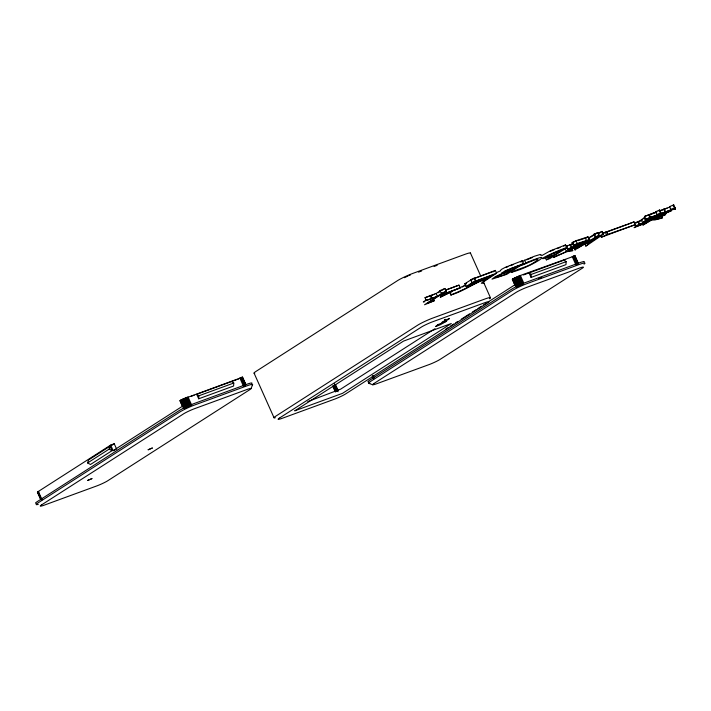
<?xml version="1.0" encoding="UTF-8"?>
<svg xmlns="http://www.w3.org/2000/svg" width="711" height="711" viewBox="0 0 711 711"><rect width="100%" height="100%" fill="white"/><g stroke="black" fill="none" stroke-linecap="round" stroke-linejoin="round"><path stroke-width="1.07" d="M231.599 381.558L233.777 383.033L233.599 386.02L198.698 398.791L198.876 395.796L196.698 394.321L236.443 379.745M563.974 260.182L566.152 261.657L565.974 264.643L531.073 277.414L531.25 274.419L529.073 272.944L565.725 259.497M673.095 205.977L673.699 204.821L674.943 207.612L674.339 208.767L675.45 209.141L674.206 206.35L673.486 206.252M87.577 462.95L88.493 460.017L110.018 446.215L112.018 450.676L90.493 464.487L87.577 462.95L109.103 449.148L110.018 446.215M251.045 388.615L252.609 384.589M598.431 233.217L597.889 233.244L602.11 231.422L603.355 234.212L586.557 245.713L585.793 246.042L590.814 241.687L585.544 243.615L576.621 248.77L583.189 244.602L582.407 244.735L591.365 241.34L595.249 238.852M40.909 499.78L37.434 492.216L38.35 491.452L110.658 445.086L114.24 443.771L116.737 449.352M242.122 377.763L242.584 377.212L182.229 399.369L180.016 400.613L182.443 406.239L113.156 450.667L110.658 445.086M540.804 255.302L541.204 254.751L540.218 254.485L534.45 256.227L524.602 260.226L521.901 261.959M658.875 211.007L659.684 209.967L660.937 212.758L660.128 213.798L660.741 214.5L658.03 214.74L650.503 218.313L655.098 215.815L645.721 219.246L644.468 216.455L656.733 211.816L655.578 211.789L656.831 214.58L657.986 214.606L645.721 219.246M541.809 255.596L550.518 250.725L565.547 244.94L566.791 247.73L549.967 258.52L546.341 259.853L545.506 257.986M566.276 246.984L567.52 245.89L566.356 246.193L567.609 248.983L568.764 248.681L566.427 251.552L553.567 257.382L552.731 255.516M238.274 379.256L237.474 379.372M574.506 256.387L574.968 255.836L520.381 275.477L513.991 278.312L512.391 279.236L514.817 284.862L488.955 301.446M636.318 222.943L637.758 221.85M111.467 445.557L114.24 443.771M426.529 299.651L423.303 301.979L424.894 301.668M436.11 293.501L440.811 290.488L440.065 290.559L441.318 293.35L442.064 293.279L437.363 296.291L426.262 300.504L425.018 297.713L436.11 293.501L437.363 296.291M438.305 292.701L440.162 291.51M433.443 298.869L434.279 300.735L424.547 304.77L436.821 296.638L426.262 300.504M471.9 279.841L473.615 278.739M451.192 294.772L449.947 291.981L450.836 295.003L454.613 293.359A28.662 2.942 -24.1 0 0 464.763 288.835L478.405 281.805L466.069 286.569L464.816 283.778L471.197 279.725L470.664 279.743L471.908 282.534L472.451 282.516L466.069 286.569M520.461 261.95L522.327 260.75L523.58 263.541L506.747 274.33L491.994 279.156L495.229 276.712L502.704 273.228L501.451 273.264L505.086 270.838L523.58 263.541M505.032 274.428L511.245 270.447C506.899 271.255 483.347 282.383 505.032 274.428L504.206 272.571M513.111 269.247L518.043 266.092C514.311 266.829 492.999 276.65 513.111 269.247L512.284 267.389M525.847 263.017C511.876 270.376 547.363 253.072 535.463 261.515C528.22 266.918 519.012 268.394 511.28 272.357C521.136 269.718 530.539 265.425 539.24 260.137C549.327 253 527.802 262.03 525.847 263.017L524.602 260.226M434.981 328.686L340.622 389.166L307.756 401.582M563.672 246.139L565.547 244.94M546.341 259.853L552.607 255.827C524.371 265.416 564.267 247.526 566.791 247.73M554.518 254.6L561.246 250.29C558.144 250.699 535.107 261.639 554.518 254.6L553.691 252.743M445.53 329.291L448.303 327.513M450.152 326.331L453.849 323.958M455.698 322.776L457.537 321.594M461.235 319.221L469.553 313.889M472.326 312.111L476.015 309.747M477.863 308.556L481.56 306.192M483.409 305.001L486.182 303.224M594.485 234.212L588.975 237.75L590.219 240.54L595.738 237.003L594.485 234.212L593.952 234.23L595.196 237.021L595.738 237.003M492.794 272.037L495.345 270.42L496.589 273.211L484.031 281.503L483.151 282.436L484.004 283.218L481.249 283.262L487.195 278.588C474.513 282.658 463.59 291.368 450.836 295.003M590.734 237.101L593.427 235.385M595.231 234.248L597.933 232.524L599.177 235.323L591.979 239.891M585.411 238.478L588.015 236.825L589.259 239.616L577.936 247.117L575.092 249.952C574.266 247.499 580.292 245.491 581.971 243.731L568.622 250.752L572.737 250.619L571.911 248.752M598.466 233.723L602.11 231.422M641.242 219.779L644.824 217.522L644.095 217.664L645.348 220.454L646.068 220.312L642.486 222.57L641.242 219.779L642.744 219.37M442.011 290.319L444.962 288.47L446.215 291.261L439.558 295.492L460.221 287.928L458.977 285.138L445.539 290.052M642.184 223.156L643.02 225.014L649.854 220.668L639.011 224.64L636.843 226.285L642.673 224.143L634.079 227.698L636.594 225.618L635.821 225.751L634.052 221.885L602.697 233.226M445.85 320.99C458.799 313.08 432.359 326.856 445.85 320.99L445.104 319.319M183.82 399.164L184.576 398.773M661.541 215.948L662.376 217.806L661.772 218.153L654.929 219.957L651.667 220.028L643.02 225.014M572.737 250.619L566.551 251.756L553.567 257.382M649.196 215.193L650.387 214.571M516.462 277.645L517.315 277.237M673.548 206.688L674.206 206.35M675.45 209.141C671.815 208.883 654.342 218.224 669.309 210.616L660.812 213.727L659.568 210.936L669.762 207.052M652.885 213.638L656.777 211.949M506.152 267.505L507.921 266.661M528.611 261.915L524.629 263.825M567.609 248.983L582.513 243.384L586.033 241.118L573.377 245.402L572.133 242.611L575.99 240.7L588.015 236.825M573.377 245.402L577.234 243.491L589.259 239.616M466.034 284.835L463.51 286.044A28.662 2.942 -24.1 0 1 457.608 288.737M462.266 286.96L464.123 286.08M566.356 246.193L573.484 243.438M660.812 213.727L671.904 209.514L670.837 209.434L669.593 206.643L673.699 204.821M458.977 285.138L445.681 290.15M460.221 287.928L439.016 295.838L427.764 303.117L434.279 300.735M561.894 250.308L565.103 248.423M601.346 237.243L606.554 234.79L635.296 224.676L601.346 237.243L600.511 235.385M634.052 221.885L628.231 224.161M642.335 220.019L634.567 222.961L635.35 222.827M645.348 220.454L671.06 210.945L670.233 209.087M635.821 225.751L650.396 220.321L653.196 218.526L642.486 222.57M671.06 210.945L658.359 215.744L655.649 217.477L666.66 213.202L664.296 215.166L665.069 215.033L654.253 219.059L656.973 219.112L662.376 217.806M496.198 272.775L500.544 270.829M550.163 251.401L553.993 249.739M470.664 279.743L474.184 278.134L475.695 281.076L496.589 273.211M471.908 282.534L475.695 281.076M655.578 211.789L659.684 209.967M656.831 214.58L660.937 212.758M670.837 209.434L674.943 207.612M651.711 213.958L653.844 213.024L644.468 216.455M495.345 270.42L474.45 278.285M598.307 234.168L599.142 236.034L603.355 234.212M593.952 234.23L597.933 232.524M595.196 237.021L599.177 235.323M440.065 290.559L444.962 288.47M441.318 293.35L446.215 291.261M526.664 259.826L532.575 257.444M185.118 398.533L185.909 398.231M450.801 291.626L453.369 290.568A28.662 2.942 -24.1 0 0 456.764 289.101M522.665 264.696L518.986 266.154M409.42 275.468L410.229 275.166M510.258 265.71L513.306 264.572M418.512 272.135L421.623 270.998M434.057 266.456L437.167 265.319M522.327 260.75L505.423 267.274L501.308 269.478L500.58 270.562M474.619 278.374L491.639 272.144M659.568 210.936L667.122 208.172M556.989 248.601L559.992 247.499M425.018 297.713L434.608 294.203M569.875 244.904L572.657 243.891M602.181 233.688L627.191 224.543M638.745 221.485L641.704 220.401M191.063 396.338L194.156 395.209M183.527 399.351L179.945 400.657L183.34 408.052M523.438 274.97L528.593 273.077M515.91 277.974L512.32 279.281L515.724 286.675M198.876 395.796L233.777 383.033M531.25 274.419L566.152 261.657M538.627 278.543L541.738 277.406M113.156 450.667L114.951 450.01M572.133 242.611L574.923 241.624M577.883 240.638L584.789 238.327M38.954 492.039L37.461 492.296M464.816 283.778L466.469 283.316M451.396 291.652L451.929 291.679M669.593 206.643L670.162 206.59M599.142 236.034L599.675 236.008L595.791 238.496L584.7 242.709L588.904 241.02M491.203 276.383L490.723 276.135M480.956 280.836L480.005 280.472M368.609 383.238L372.653 384.758M109.103 449.148L112.018 450.676M664.358 209.034L665.603 211.825M663.683 208.981L664.927 211.771M649.259 214.553L650.512 217.344M648.592 214.5L649.836 217.29M638.451 221.441L639.696 224.232M637.883 221.405L639.136 224.196M606.794 231.848L608.038 234.639M605.31 231.999L606.554 234.79M585.331 237.981L586.575 240.771M584.54 243.251L585.793 246.042M575.99 240.7L577.234 243.491M574.257 248.095L575.092 249.952M570.56 244.504L571.813 247.295M570 244.46L571.253 247.25M574.968 255.836L578.319 263.354M574.843 255.8L578.247 263.47M574.63 255.809L578.372 264.181M574.319 255.862L578.07 264.234M573.928 255.951L577.679 264.323M573.466 256.093L577.208 264.465M572.924 256.262L576.257 263.71M572.177 256.529L575.928 264.901M565.174 248.761L566.427 251.552M553.096 255.285L553.931 257.151M529.073 272.944L531.073 277.414M520.381 275.477L523.705 282.916M519.563 275.779L523.314 284.151M518.879 276.055L522.621 284.427M518.168 276.348L521.91 284.72M517.43 276.668L521.181 285.04M516.701 276.988L520.443 285.36M515.982 277.326L519.723 285.698L519.021 286.035L515.279 277.663M514.613 277.992L518.355 286.364M513.991 278.312L517.315 285.76M513.422 278.623L517.173 286.995M512.924 278.908L516.666 287.28M470.415 252.974L480.627 275.806M483.178 281.36L490.394 297.633M474.184 278.134L475.428 280.925M444.659 319.559L445.406 321.23M430.83 295.429L432.084 298.22M429.995 295.367L431.239 298.158M373.222 375.657L374.057 377.523M372.795 375.95L373.63 377.808M372.537 376.146L373.79 378.936M372.377 376.306L373.204 378.163M372.306 376.43L373.284 378.403M335.565 384.651L338.16 390.455M334.632 384.002L338.098 391.734M334.348 384.18L337.37 390.943M334.65 385.22L337.245 391.014M334.517 385.291L337.112 391.094M334.357 385.371L336.952 391.174M334.197 385.451L336.792 391.254M334.028 385.54L336.623 391.334M333.841 385.62L336.436 391.423M333.663 385.7L336.259 391.503M333.486 385.78L336.081 391.574M333.308 385.851L335.903 391.654M333.139 385.913L335.734 391.717M332.695 386.082L335.29 391.885M254.085 373.159L274.064 417.81M242.46 377.177L245.944 384.731M242.54 377.408L245.873 384.847M242.247 377.185L245.579 384.624M241.944 377.23L245.277 384.678M241.553 377.328L244.886 384.775M241.091 377.47L244.833 385.842M240.549 377.639L244.3 386.02M239.803 377.905L243.544 386.277M196.698 394.321L198.698 398.791M187.997 396.854L191.748 405.226M187.189 397.156L190.93 405.528M186.504 397.431L190.246 405.803M185.784 397.725L189.535 406.097L188.806 406.416L185.056 398.036M184.327 398.364L188.068 406.736L187.349 407.074L183.598 398.702M182.896 399.04L186.646 407.412M182.229 399.369L185.98 407.741M181.607 399.689L185.358 408.061M181.047 400L184.38 407.439M180.55 400.284L184.291 408.656M38.35 491.452L42.1 499.824M37.923 491.745L41.247 499.184M37.665 491.941L40.998 499.38M37.505 492.101L40.829 499.54M470.327 253.374A12.291 1.262 -24.1 0 0 465.136 254.271L413.02 273.335A12.291 1.262 -24.1 0 0 397.556 280.614L255.702 371.577A12.291 1.262 -24.1 0 0 254.76 373.213M275.353 417.757A12.291 1.262 -24.1 0 1 275.681 416.237L417.535 325.274A12.291 1.262 -24.1 0 1 432.999 317.986L485.115 298.931A12.291 1.262 -24.1 0 1 490.306 298.033M404.461 277.681A6.132 0.631 -24.1 0 1 405.128 277.352M405.83 277.014A6.132 0.631 -24.1 0 1 406.55 276.677M407.287 276.357A6.132 0.631 -24.1 0 1 408.016 276.037M489.977 298.353A12.291 1.262 -24.1 0 1 489.461 298.753M35.852 503.29A12.291 1.262 -24.1 0 1 37.221 501.637L179.074 410.674A12.291 1.262 -24.1 0 1 194.538 403.395L246.655 384.331A12.291 1.262 -24.1 0 1 251.845 383.433M38.296 504.366A12.291 1.262 -24.1 0 1 37.843 503.033L179.696 412.069A12.291 1.262 -24.1 0 1 195.161 404.79L247.277 385.726A12.291 1.262 -24.1 0 1 252.138 385.149M368.654 381.896A12.291 1.262 -24.1 0 1 369.596 380.261L511.458 289.297A12.291 1.262 -24.1 0 1 526.913 282.018L579.03 262.954A12.291 1.262 -24.1 0 1 584.229 262.057M369.889 383.185A12.291 1.262 -24.1 0 1 370.218 381.656L512.08 290.692A12.291 1.262 -24.1 0 1 527.535 283.413L579.652 264.35A12.291 1.262 -24.1 0 1 584.007 264.172M568.782 250.023L568.596 250.485L579.474 244.637L571.12 247.695L568.782 250.023M87.8 480.369L91.923 478.627L87.8 480.369M148.172 449.761L152.296 448.019L148.172 449.761M294.878 410.771L342.498 393.352L451.289 323.505L403.519 341.102L294.878 410.771M437.398 324.838L438.589 324.918L435.443 326.536L440.153 324.82L446.65 321.159L437.398 324.838M663.452 214.775L661.977 216.091L652.298 219.628L655.107 217.833L663.452 214.775M440.669 296.878L440.287 297.305L451.218 291.848L440.669 296.878M41.531 504.917L40.971 505.29A9.216 0.951 -24.1 0 0 43.335 505.477L97.318 485.729A9.216 0.951 -24.1 0 0 107.299 481.036L250.308 389.335A9.216 0.951 -24.1 0 0 247.943 389.148L193.961 408.896A9.216 0.951 -24.1 0 0 183.98 413.589L41.531 504.917M279.361 418.121L278.81 418.495A9.216 0.951 -24.1 0 0 281.174 418.681L335.157 398.933A9.216 0.951 -24.1 0 0 345.137 394.241L488.146 302.531A9.216 0.951 -24.1 0 0 485.782 302.353L431.79 322.092A9.216 0.951 -24.1 0 0 421.819 326.793L279.361 418.121M373.906 383.54L373.346 383.922A9.216 0.951 -24.1 0 0 375.71 384.1L429.702 364.361A9.216 0.951 -24.1 0 0 439.674 359.659L582.691 267.958A9.216 0.951 -24.1 0 0 580.327 267.771L526.336 287.52A9.216 0.951 -24.1 0 0 516.364 292.212L373.906 383.54M474.859 281.529L469.713 284.835L487.737 278.241L492.892 274.935L474.859 281.529M648.245 219.441L645.535 221.183L653.738 218.179L656.449 216.437L648.245 219.441"/></g></svg>
